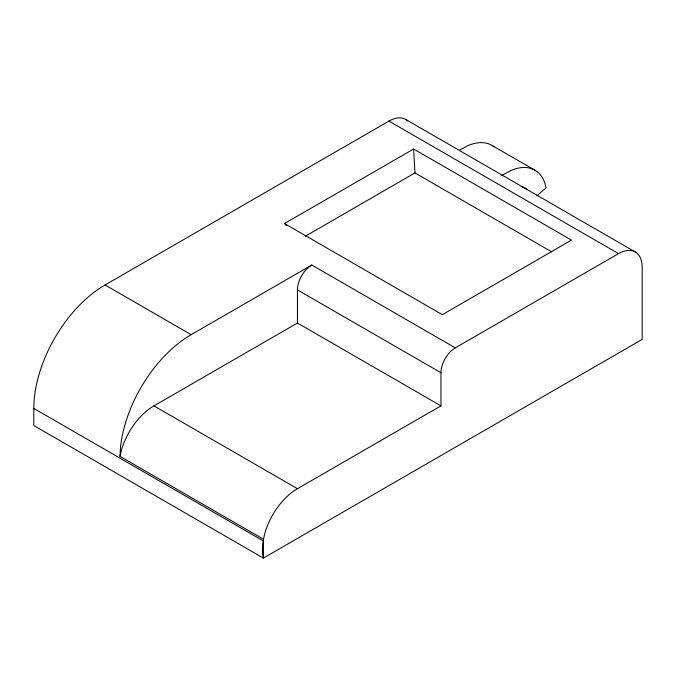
<?xml version="1.0" encoding="UTF-8"?>
<svg xmlns="http://www.w3.org/2000/svg" width="676" height="676" viewBox="0 0 676 676"><rect width="100%" height="100%" fill="white"/><g stroke="black" fill="none" stroke-linecap="round" stroke-linejoin="round"><path stroke-width="1.01" d="M455.303 347.87A20.305 11.72 -60 0 0 440.946 372.738L440.946 405.87L297.448 488.714A49.5 28.578 -60 0 0 264.806 533.398L263.285 540.082A49.5 28.578 -60 0 0 263.386 558.089L263.479 539.211L119.99 456.368L120.505 447.03A100.792 58.187 -60 0 1 191.164 334.679L311.805 265.026L455.303 347.87L618.523 253.635A33.487 19.334 -60 0 1 642.2 267.307L642.2 339.377L263.386 558.089L33.8 425.534L33.8 408.414A100.792 58.187 -60 0 1 105.067 284.976L388.937 121.089A33.487 19.334 -60 0 1 407.721 120.936M119.99 456.368L121.317 450.554A49.5 28.578 -60 0 1 153.959 405.87L297.448 323.027L440.946 405.87M536.803 195.879L546.073 187.827L545.025 183.619A57.942 33.454 -60 0 0 510.642 170.648L501.643 175.549M284.495 223.553L413.636 148.999L571.473 240.124L442.332 314.686L284.495 223.553L286.675 225.818M305.282 236.237L414.971 172.912L551.667 251.835M459.494 150.182L467.598 145.796A57.942 33.454 -60 0 1 494.029 146.793M492.449 145.686L535.493 170.538M405.676 119.424L635.263 251.979M388.937 121.089L618.523 253.635M311.805 265.026A20.305 11.72 -60 0 0 297.448 289.894L440.946 372.738M105.067 284.976L191.164 334.679M153.959 405.87L297.448 488.714M33.8 408.414L263.386 540.969M413.636 148.999L414.971 172.912M297.448 289.894L297.448 323.027M521.264 186.415A37.611 21.716 -60 0 1 527.119 189.559"/></g></svg>
